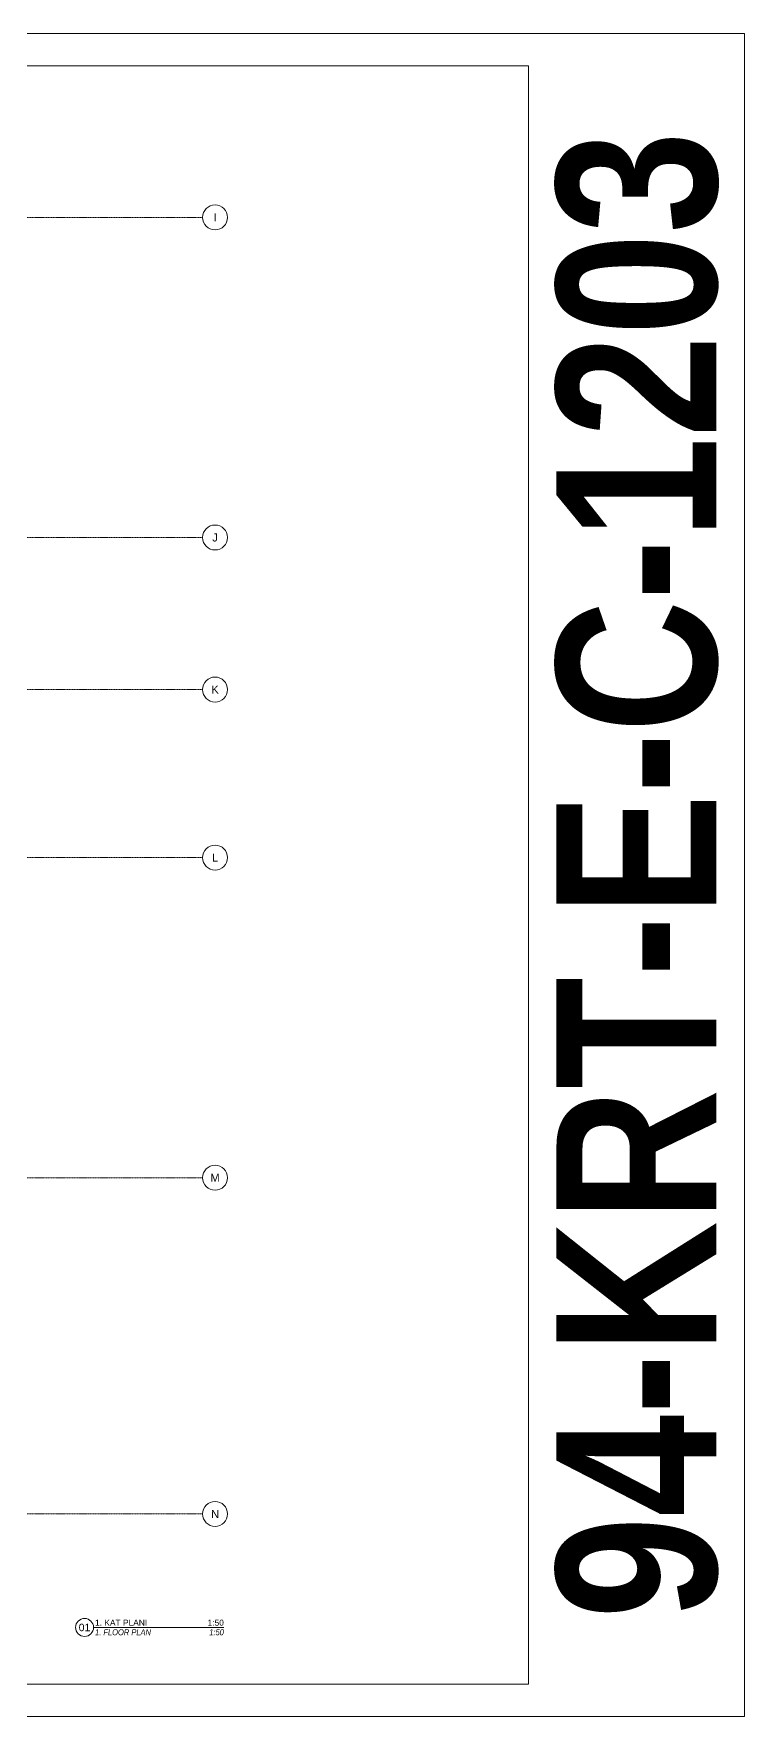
# Model space of a CAD drawing. Extents: x -2749 to 11890, y 0 to 8245.
# Drawn here: x 10113 to 11890, y 0 to 4205 of the extents above; entities that cross this region are included whole.
import ezdxf
from ezdxf.enums import TextEntityAlignment as Align

# ---------------------------------------------------------------- set-up
doc = ezdxf.new("R2010")
doc.units = 0
doc.header["$MEASUREMENT"] = 0
doc.linetypes.add('DASHDOT', pattern=[1, 0.5, -0.25, 0, -0.25])
doc.layers.get('0').update_dxf_attribs({"color": 9, "lineweight": 9})
for name, color, linetype, lineweight in [('21_mahal200', 9, 'Continuous', 9), ('24', 9, 'DASHDOT', 9), ('40A', 9, 'Continuous', 9)]:
    doc.layers.add(name, color=color, linetype=linetype, lineweight=lineweight)
doc.styles.add('$1$Arial', font='arial.ttf', dxfattribs={"height": 2.5})
doc.styles.add('Arial', font='arial.ttf', dxfattribs={"height": 2.5})
doc.styles.add('MuuM_TEXT-BOLD', font='ARIALNB.TTF')
doc.styles.add('MuuM_TEXT-ITALIC', font='ARIALNI.TTF')

# ---------------------------------------------------------------- blocks, each defined once
blk = doc.blocks.new('0_drawinglabel')
blk.add_lwpolyline([(3, 0), (46.46, 0)])
blk.add_circle((0, 0), 3)
at = {"style": 'Arial'}
blk.add_attdef('CIZIMNO', text='', height=2.5, dxfattribs=at).set_placement((0, 0), align=Align.MIDDLE)
blk.add_attdef('CIZIMADI', text='', height=2, dxfattribs=at).set_placement((3.5, 0), align=Align.BOTTOM_LEFT)
blk.add_attdef('OLCEK', text='', height=2, dxfattribs=at).set_placement((46.46, 0), align=Align.BOTTOM_RIGHT)
at = {"style": 'MuuM_TEXT-ITALIC'}
blk.add_attdef('DRAWINGNAME', text='', height=2, dxfattribs=at).set_placement((3.5, -0.59), align=Align.TOP_LEFT)
blk.add_attdef('SCALE', text='', height=2, dxfattribs=at).set_placement((46.46, -0.59), align=Align.TOP_RIGHT)
blk = doc.blocks.new('$0$0_aks')
at = {"linetype": 'Continuous'}
blk.add_circle((0, 0), 3.12, dxfattribs=at)
at = {"style": '$1$Arial'}
blk.add_attdef('AKS', text='', height=2.5, dxfattribs=at).set_placement((0, 0), align=Align.MIDDLE_CENTER)

msp = doc.modelspace()

# ---------------------------------------------------------------- linework, layer by layer
at = {"layer": '24', "ltscale": 2}
for points in [[(7012.5, 3745.9), (10535.1, 3745.9)], [(7012.5, 2945.9), (10535.1, 2945.9)], [(7012.5, 2565.9), (10535.1, 2565.9)], [(7012.5, 2145.9), (10535.1, 2145.9)], [(7012.5, 1345.9), (10535.1, 1345.9)], [(7012.5, 505.9), (10535.1, 505.9)]]:
    msp.add_lwpolyline(points, dxfattribs=at)
at = {"layer": '40A'}
for points in [[(11890, 4205), (5945, 4205), (5945, 0), (11890, 0)], [(11350.1, 80), (6025, 80), (6025, 4125), (11350.1, 4125)]]:
    msp.add_lwpolyline(points, close=True, dxfattribs=at)

# ---------------------------------------------------------------- block references
at = {"layer": '21_mahal200', "xscale": 7.5, "yscale": 7.5, "zscale": 7.5}
msp.add_blockref('0_drawinglabel', (10239.9, 222.1), dxfattribs=at).add_auto_attribs({'CIZIMNO': '01', 'CIZIMADI': '1. KAT PLANI', 'OLCEK': '1:50', 'DRAWINGNAME': '1. FLOOR PLAN', 'SCALE': '1:50'})
at = {"layer": '24'}
ref = msp.add_blockref('$0$0_aks', (10566.3, 3745.9), dxfattribs=dict(at, xscale=10, yscale=10, zscale=10))
ref.add_attrib('AKS', 'I', dxfattribs={"layer": '0', "height": 20, "style": '$1$Arial'}).set_placement((10566.3, 3745.9), align=Align.MIDDLE_CENTER)
ref = msp.add_blockref('$0$0_aks', (10566.3, 2945.9), dxfattribs=dict(at, xscale=10, yscale=10, zscale=10))
ref.add_attrib('AKS', 'J', dxfattribs={"layer": '0', "height": 20, "style": '$1$Arial'}).set_placement((10566.3, 2945.9), align=Align.MIDDLE_CENTER)
ref = msp.add_blockref('$0$0_aks', (10566.3, 2565.9), dxfattribs=dict(at, xscale=10, yscale=10, zscale=10))
ref.add_attrib('AKS', 'K', dxfattribs={"layer": '0', "height": 20, "style": '$1$Arial'}).set_placement((10566.3, 2565.9), align=Align.MIDDLE_CENTER)
ref = msp.add_blockref('$0$0_aks', (10566.3, 2145.9), dxfattribs=dict(at, xscale=10, yscale=10, zscale=10))
ref.add_attrib('AKS', 'L', dxfattribs={"layer": '0', "height": 20, "style": '$1$Arial'}).set_placement((10566.3, 2145.9), align=Align.MIDDLE_CENTER)
ref = msp.add_blockref('$0$0_aks', (10566.3, 1345.9), dxfattribs=dict(at, xscale=10, yscale=10, zscale=10))
ref.add_attrib('AKS', 'M', dxfattribs={"layer": '0', "height": 20, "style": '$1$Arial'}).set_placement((10566.3, 1345.9), align=Align.MIDDLE_CENTER)
ref = msp.add_blockref('$0$0_aks', (10566.3, 505.9), dxfattribs=dict(at, xscale=10, yscale=10, zscale=10))
ref.add_attrib('AKS', 'N', dxfattribs={"layer": '0', "height": 20, "style": '$1$Arial'}).set_placement((10566.3, 505.9), align=Align.MIDDLE_CENTER)

# ---------------------------------------------------------------- texts
at = {"layer": '40A', "style": 'MuuM_TEXT-BOLD'}
msp.add_text('94-KRT-E-C-1203', height=400, rotation=90, dxfattribs=at).set_placement((11820.1, 2102.5), align=Align.CENTER)

doc.saveas('drawing.dxf')
